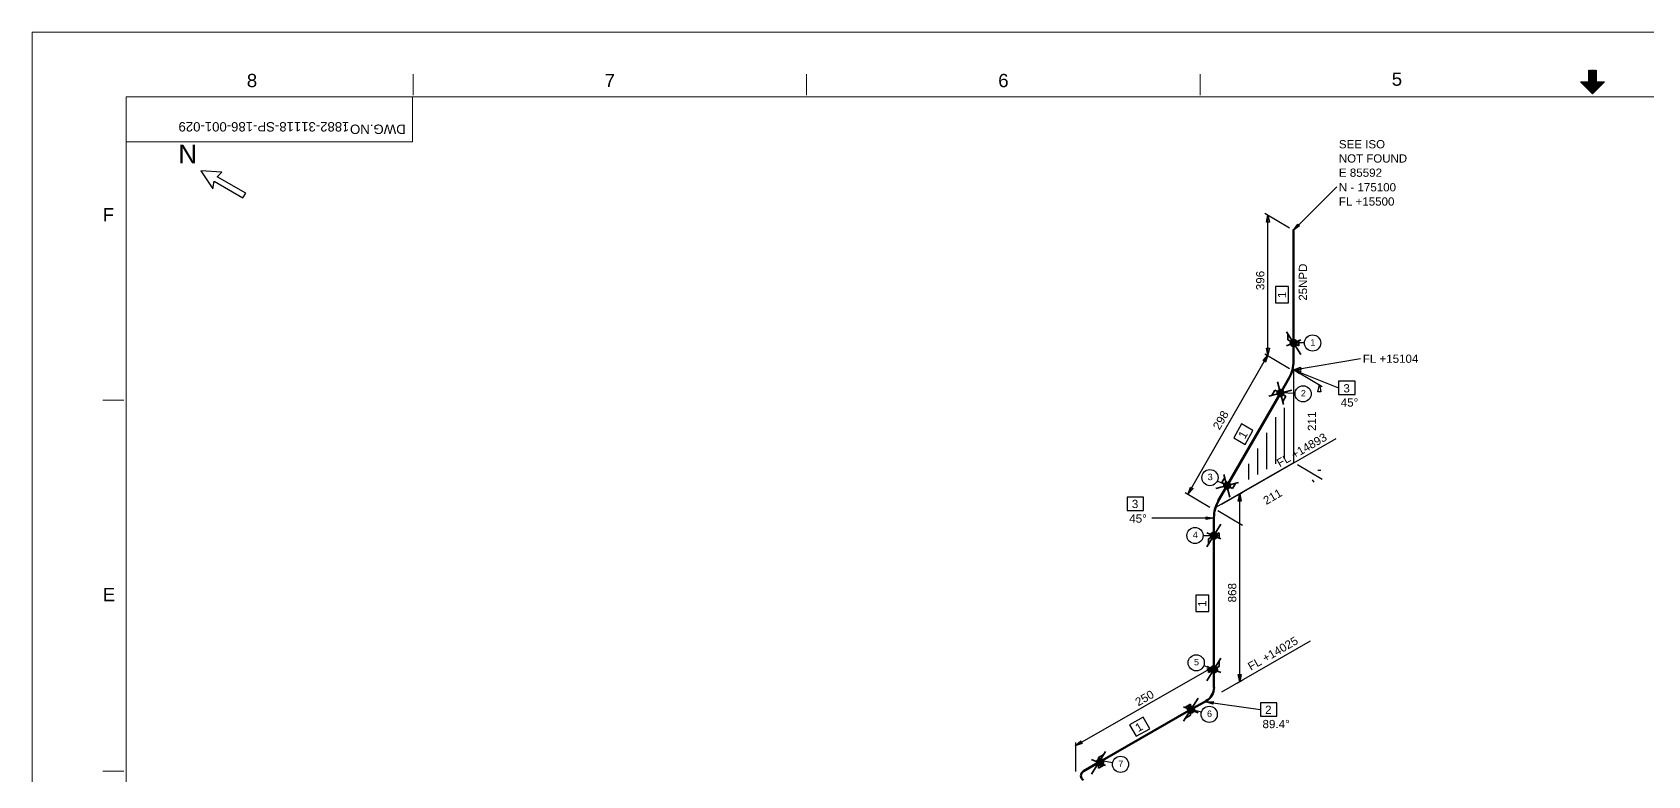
# Model space of a CAD drawing. Header units: inches. Extents: x 0 to 841, y 0 to 594.
# Drawn here: x 0 to 431.5, y 395.4 to 594 of the extents above; entities that cross this region are included whole.
import ezdxf
from ezdxf.enums import TextEntityAlignment as Align

# ---------------------------------------------------------------- set-up
doc = ezdxf.new("R2010")
doc.units = ezdxf.units.IN
doc.header["$MEASUREMENT"] = 0
for name, color, linetype in [('A1', 7, 'Continuous'), ('AD1', 7, 'Continuous'), ('AD2', 7, 'Continuous'), ('BG 0 -2', 7, 'Continuous'), ('DIM', 7, 'Continuous'), ('DIMLINES', 7, 'Continuous'), ('DIMTEXT', 7, 'Continuous'), ('DL', 7, 'Continuous'), ('ELBO', 7, 'Continuous'), ('ELEDIT', 7, 'Continuous'), ('FRAME', 7, 'Continuous'), ('ISOTEXT', 7, 'Continuous'), ('PIPE', 7, 'Continuous'), ('WDC', 7, 'Continuous'), ('WDT', 7, 'Continuous'), ('WELDS', 7, 'Continuous'), ('WL', 7, 'Continuous')]:
    doc.layers.add(name, color=color, linetype=linetype)
doc.styles.add('Arial', font='arial.ttf')

msp = doc.modelspace()

# ---------------------------------------------------------------- linework, layer by layer
at = {"layer": 'A1', "color": 4, "linetype": 'Continuous', "lineweight": 30}
msp.add_line((336.92, 503.8), (354.76, 506.84), dxfattribs=at)
at = {"layer": 'AD1', "color": 4, "linetype": 'Continuous', "lineweight": 30}
for p, q in [((330.04, 507.72), (329.64, 509.64)), ((330.44, 509.64), (330.04, 507.72)), ((308.76, 470.68), (309.4, 472.52)), ((310.04, 472.12), (308.76, 470.68)), ((322.52, 420.52), (322.12, 422.44)), ((322.92, 422.44), (322.52, 420.52)), ((278.6, 403.4), (280.04, 404.68)), ((280.44, 404.04), (278.6, 403.4))]:
    msp.add_line(p, q, dxfattribs=at)
at = {"layer": 'AD2', "color": 4, "linetype": 'Continuous', "lineweight": 30}
for p, q in [((329.64, 543.32), (330.04, 545.24)), ((330.04, 545.24), (330.44, 543.32)), ((328.76, 506.28), (330.04, 507.72)), ((330.04, 507.72), (329.4, 505.88)), ((343.4, 497.96), (343.8, 499.88)), ((343.8, 499.88), (344.2, 497.96)), ((322.12, 468.76), (322.52, 470.68)), ((322.52, 470.68), (322.92, 468.76)), ((313.8, 423.96), (315.64, 424.6)), ((315.64, 424.6), (314.2, 423.32))]:
    msp.add_line(p, q, dxfattribs=at)
at = {"layer": 'BG 0 -2', "color": 7, "linetype": 'Continuous', "lineweight": 9}
for p, q in [((0, 0), (0, 594)), ((0, 594), (841, 594)), ((101.7, 577.17), (101.7, 582.83)), ((206.83, 577.17), (206.83, 582.83)), ((311.95, 577.17), (311.95, 582.83)), ((415.69, 580.74), (415.69, 583.92)), ((415.69, 583.88), (417.82, 581.76)), ((415.69, 583.75), (417.82, 581.63)), ((415.69, 583.63), (417.82, 581.51)), ((415.69, 583.5), (417.82, 581.38)), ((415.69, 583.38), (417.82, 581.26)), ((415.69, 583.25), (417.82, 581.13)), ((415.69, 583.13), (417.82, 581.01)), ((415.69, 583), (417.82, 580.88)), ((415.69, 582.88), (417.82, 580.76)), ((415.69, 582.75), (418.83, 579.62)), ((415.69, 582.63), (418.76, 579.56)), ((415.78, 583.92), (417.82, 581.88)), ((415.91, 583.92), (417.82, 582.01)), ((416.03, 583.92), (417.82, 582.13)), ((416.16, 583.92), (417.82, 582.26)), ((416.28, 583.92), (417.82, 582.38)), ((416.41, 583.92), (417.82, 582.51)), ((416.53, 583.92), (417.82, 582.63)), ((416.66, 583.92), (417.82, 582.76)), ((416.76, 577.56), (416.76, 583.22)), ((416.78, 583.92), (417.82, 582.88)), ((416.91, 583.92), (417.82, 583.01)), ((417.03, 583.92), (417.82, 583.13)), ((417.16, 583.92), (417.82, 583.26)), ((417.28, 583.92), (417.82, 583.38)), ((417.41, 583.92), (417.82, 583.51)), ((417.53, 583.92), (417.82, 583.63)), ((417.66, 583.92), (417.82, 583.76)), ((417.78, 583.92), (417.82, 583.88)), ((417.82, 580.74), (417.82, 583.92)), ((413.57, 580.74), (415.69, 580.74)), ((416.76, 577.55), (413.57, 580.74)), ((413.59, 580.74), (416.76, 577.56)), ((413.71, 580.74), (416.83, 577.62)), ((413.84, 580.74), (416.89, 577.68)), ((413.96, 580.74), (416.95, 577.75)), ((414.09, 580.74), (417.01, 577.81)), ((414.21, 580.74), (417.08, 577.87)), ((414.34, 580.74), (417.14, 577.93)), ((414.46, 580.74), (417.2, 578)), ((414.59, 580.74), (417.26, 578.06)), ((414.71, 580.74), (417.33, 578.12)), ((414.84, 580.74), (417.39, 578.18)), ((414.96, 580.74), (417.45, 578.25)), ((415.09, 580.74), (417.51, 578.31)), ((415.21, 580.74), (417.58, 578.37)), ((415.34, 580.74), (417.64, 578.44)), ((415.46, 580.74), (417.7, 578.5)), ((415.59, 580.74), (417.76, 578.56)), ((415.69, 582.5), (418.7, 579.5)), ((415.69, 582.38), (418.64, 579.44)), ((415.69, 582.25), (418.58, 579.37)), ((415.69, 582.13), (418.51, 579.31)), ((415.69, 582), (418.45, 579.25)), ((415.69, 581.88), (418.39, 579.19)), ((415.69, 581.75), (418.33, 579.12)), ((415.69, 581.63), (418.26, 579.06)), ((415.69, 581.5), (418.2, 579)), ((415.69, 581.38), (418.14, 578.94)), ((415.69, 581.25), (418.08, 578.87)), ((415.69, 581.13), (418.01, 578.81)), ((415.69, 581), (417.95, 578.75)), ((415.69, 580.88), (417.89, 578.69)), ((415.69, 580.75), (417.83, 578.62)), ((419.94, 580.74), (416.76, 577.55)), ((417.82, 580.74), (419.94, 580.74)), ((417.84, 580.74), (418.89, 579.69)), ((417.96, 580.74), (418.95, 579.75)), ((418.09, 580.74), (419.01, 579.81)), ((418.21, 580.74), (419.08, 579.87)), ((418.34, 580.74), (419.14, 579.94)), ((418.46, 580.74), (419.2, 580)), ((418.59, 580.74), (419.26, 580.06)), ((418.71, 580.74), (419.33, 580.12)), ((418.84, 580.74), (419.39, 580.19)), ((418.96, 580.74), (419.45, 580.25)), ((419.09, 580.74), (419.51, 580.31)), ((419.21, 580.74), (419.58, 580.37)), ((419.34, 580.74), (419.64, 580.44)), ((419.46, 580.74), (419.7, 580.5)), ((419.59, 580.74), (419.76, 580.56)), ((419.71, 580.74), (419.83, 580.62)), ((419.84, 580.74), (419.89, 580.69)), ((815.93, 576.75), (25.11, 576.75)), ((25.11, 576.75), (25.11, 18.11)), ((101.53, 564.78), (101.53, 576.75)), ((101.53, 564.78), (25.11, 564.78)), ((24.49, 495.71), (18.83, 495.71)), ((24.49, 396.57), (18.83, 396.57))]:
    msp.add_line(p, q, dxfattribs=at)
at = {"layer": 'DIM', "color": 4, "linetype": 'Continuous', "lineweight": 30}
for p, q in [((329.24, 508.12), (335.8, 504.2)), ((323.64, 471.32), (348.26, 485.52))]:
    msp.add_line(p, q, dxfattribs=at)
at = {"layer": 'DIMLINES', "color": 7, "linetype": 'Continuous', "lineweight": 30}
for p, q in [((329.24, 545.64), (335.8, 541.72)), ((330.44, 543.32), (329.64, 543.32)), ((329.64, 509.64), (330.44, 509.64)), ((329.4, 505.88), (328.76, 506.28)), ((336.92, 503.8), (336.92, 479)), ((344.52, 499.32), (337.96, 503.24)), ((344.2, 497.96), (343.4, 497.96)), ((334.52, 480.04), (334.52, 493.72)), ((332.12, 478.68), (332.12, 491.16)), ((329.72, 477.32), (329.72, 487)), ((336.92, 479), (315.64, 466.76)), ((336.92, 479), (315.64, 466.76)), ((327.32, 475.88), (327.32, 482.84)), ((324.92, 474.52), (324.92, 478.68)), ((344.52, 474.52), (337.96, 478.44)), ((343.4, 477), (344.2, 477)), ((307.96, 471.08), (314.52, 467.16)), ((309.4, 472.52), (310.04, 472.12)), ((317.72, 467.96), (323.64, 471.32)), ((323.32, 471.08), (321.72, 470.2)), ((342.36, 473.8), (341.96, 474.44)), ((323.24, 462.28), (316.68, 466.2)), ((322.92, 468.76), (322.12, 468.76)), ((323.64, 421.16), (341.4, 431.4)), ((314.2, 423.32), (313.8, 423.96)), ((315.64, 425.56), (315.64, 423.64)), ((317.72, 417.8), (323.64, 421.16)), ((323.32, 420.92), (321.72, 420.04)), ((322.12, 422.44), (322.92, 422.44)), ((278.68, 404.28), (278.68, 396.52)), ((280.04, 404.68), (280.44, 404.04))]:
    msp.add_line(p, q, dxfattribs=at)
at = {"layer": 'DL', "color": 4, "linetype": 'Continuous', "lineweight": 30}
for p, q in [((330.04, 507.72), (330.04, 545.24)), ((308.76, 470.68), (330.04, 507.72)), ((322.52, 420.52), (322.52, 470.68)), ((278.6, 403.4), (315.64, 424.6))]:
    msp.add_line(p, q, dxfattribs=at)
at = {"layer": 'ELBO', "color": 3, "linetype": 'Continuous', "lineweight": 50}
for centre, radius, start, end in [((327.93, 506.18), 8.97, 330.018, 0), ((324.6, 464.36), 8.97, 150.018, 180), ((311.49, 418.98), 4.16, 299.982, 0), ((281.49, 395.4), 1.38, 119.981, 240.018)]:
    msp.add_arc(centre, radius, start, end, dxfattribs=at)
at = {"layer": 'FRAME', "color": 7, "linetype": 'Continuous', "lineweight": 30}
for p, q in [((45, 557), (48.2, 552.2)), ((50.6, 556.6), (45, 557)), ((48.2, 552.2), (48.6, 554.2)), ((48.6, 554.2), (56.2, 549.8)), ((49.4, 555.4), (50.6, 556.6)), ((57, 551), (49.4, 555.4)), ((56.2, 549.8), (57, 551))]:
    msp.add_line(p, q, dxfattribs=at)
at = {"layer": 'ISOTEXT', "color": 7, "linetype": 'Continuous', "lineweight": 30}
for p, q in [((336.92, 541.16), (348.44, 552.68)), ((336.92, 541.16), (338.04, 542.76)), ((338.52, 542.28), (336.92, 541.16)), ((338.04, 542.76), (338.52, 542.28)), ((335.56, 526.12), (332.04, 526.12)), ((332.04, 526.12), (332.04, 521.72)), ((335.56, 521.72), (335.56, 526.12)), ((332.04, 521.72), (335.56, 521.72)), ((336.92, 503.8), (338.76, 504.52)), ((336.92, 503.8), (348.92, 499)), ((336.92, 503.8), (338.84, 503.48)), ((338.52, 502.76), (336.92, 503.8)), ((338.84, 503.72), (336.92, 503.8)), ((338.84, 503.48), (338.52, 502.76)), ((338.76, 504.52), (338.84, 503.72)), ((353.32, 500.76), (348.92, 500.76)), ((348.92, 500.76), (348.92, 497.24)), ((353.32, 497.24), (353.32, 500.76)), ((348.92, 497.24), (353.32, 497.24)), ((323, 489.4), (320.92, 485.64)), ((326.04, 487.64), (323, 489.4)), ((323.96, 483.88), (326.04, 487.64)), ((320.92, 485.64), (323.96, 483.88)), ((296.84, 469.8), (292.44, 469.8)), ((292.44, 469.8), (292.44, 466.28)), ((292.44, 466.28), (296.84, 466.28)), ((296.84, 466.28), (296.84, 469.8)), ((315.48, 464.2), (299, 464.2)), ((313.56, 463.8), (313.56, 464.6)), ((313.56, 464.6), (315.48, 464.2)), ((315.48, 464.2), (313.56, 463.8)), ((314.28, 443.64), (310.76, 443.64)), ((310.76, 443.64), (310.76, 439.24)), ((314.28, 439.24), (314.28, 443.64)), ((310.76, 439.24), (314.28, 439.24)), ((313.48, 415.16), (315.4, 415.24)), ((313.48, 415.16), (328.04, 413.08)), ((315.32, 414.52), (313.48, 415.16)), ((315.4, 415.24), (315.32, 414.52)), ((332.44, 414.84), (328.04, 414.84)), ((328.04, 414.84), (328.04, 411.32)), ((332.44, 411.32), (332.44, 414.84)), ((296.76, 411), (293.08, 409)), ((298.52, 407.96), (296.76, 411)), ((328.04, 411.32), (332.44, 411.32)), ((293.08, 409), (294.84, 405.96)), ((294.84, 405.96), (298.52, 407.96))]:
    msp.add_line(p, q, dxfattribs=at)
at = {"layer": 'PIPE', "color": 3, "linetype": 'Continuous', "lineweight": 50}
for p, q in [((336.9, 511), (336.9, 541.3)), ((336.9, 506.2), (336.9, 511)), ((333.4, 497.6), (335.7, 501.7)), ((319.2, 472.9), (333.4, 497.6)), ((316.8, 468.8), (319.2, 472.9)), ((315.6, 459.6), (315.6, 464.4)), ((315.6, 423.8), (315.6, 459.6)), ((315.6, 419), (315.6, 423.8)), ((309.5, 413.1), (313.6, 415.4)), ((285.8, 399.5), (309.5, 413.1)), ((280.8, 396.6), (284.8, 398.9))]:
    msp.add_line(p, q, dxfattribs=at)
at = {"layer": 'PIPE', "color": 3, "linetype": 'Continuous', "lineweight": 35}
for p, q in [((335.4, 511.8), (335.4, 513.2)), ((338.3, 510.2), (335.4, 511.8)), ((338.3, 511.6), (338.3, 510.2)), ((331.1, 497), (331.9, 498.4)), ((331.9, 498.4), (334.8, 496.8)), ((334.8, 496.8), (334, 495.4)), ((317.7, 473.7), (318.5, 475.1)), ((320.6, 472.1), (317.7, 473.7)), ((321.4, 473.5), (320.6, 472.1)), ((317, 460.3), (314.2, 458.7)), ((314.2, 458.7), (314.2, 457.3)), ((317, 458.9), (317, 460.3)), ((314.2, 423), (317, 424.6)), ((314.2, 424.4), (314.2, 423)), ((317, 424.6), (317, 426)), ((308, 413.7), (309.4, 414.5)), ((309.4, 414.5), (309.4, 411.6)), ((309.4, 411.6), (308, 410.8)), ((284.8, 400.3), (286.2, 401.1)), ((284.8, 397.4), (284.8, 400.3)), ((286.2, 398.2), (284.8, 397.4))]:
    msp.add_line(p, q, dxfattribs=at)
at = {"layer": 'WDC', "color": 4, "linetype": 'Continuous', "lineweight": 30}
for centre in [(341.98, 511), (339.45, 497.42), (314.56, 475.04), (310.58, 459.56), (310.9, 425.56), (314.37, 411.79), (290.68, 398.43)]:
    msp.add_circle(centre, 2.16, dxfattribs=at)
at = {"layer": 'WELDS', "color": 7, "linetype": 'Continuous', "lineweight": 35}
for p, q in [((338.8, 507.9), (335, 514)), ((335, 510.2), (338.8, 511.8)), ((334.2, 494.6), (332.6, 500.6)), ((330.3, 496.8), (336.4, 498.4)), ((319.9, 469.8), (318.3, 475.9)), ((316.1, 472.1), (322.2, 473.7)), ((313.7, 456.5), (317.5, 462.6)), ((317.5, 458.7), (313.7, 460.3)), ((313.7, 420.7), (317.5, 426.8)), ((317.5, 423), (313.7, 424.6)), ((307.5, 410), (311.4, 416.1)), ((307.5, 413.8), (311.4, 412.2)), ((282.9, 395.8), (286.7, 401.9)), ((282.9, 399.7), (286.7, 398.1))]:
    msp.add_line(p, q, dxfattribs=at)
at = {"layer": 'WELDS', "color": 6, "linetype": 'Continuous', "lineweight": 35}
for centre in [(336.92, 511), (333.4, 497.64), (319.16, 472.92), (315.64, 459.56), (315.64, 423.8), (309.48, 413.08), (285.24, 399.08)]:
    msp.add_circle(centre, 0.92, dxfattribs=at)
at = {"layer": 'WELDS', "color": 6}
for centre, radius in [((336.92, 511), 0.72), ((336.92, 511), 0.52), ((336.92, 511), 0.52), ((336.92, 511), 0.32), ((336.92, 511), 0.32), ((336.92, 511), 0.32), ((336.92, 511), 0.32), ((336.92, 511), 0.12), ((336.92, 511), 0.12), ((336.92, 511), 0.12), ((336.92, 511), 0.12), ((333.4, 497.64), 0.72), ((333.4, 497.64), 0.52), ((333.4, 497.64), 0.52), ((333.4, 497.64), 0.32), ((333.4, 497.64), 0.32), ((333.4, 497.64), 0.32), ((333.4, 497.64), 0.32), ((333.4, 497.64), 0.12), ((333.4, 497.64), 0.12), ((333.4, 497.64), 0.12), ((333.4, 497.64), 0.12), ((319.16, 472.92), 0.72), ((319.16, 472.92), 0.52), ((319.16, 472.92), 0.52), ((319.16, 472.92), 0.32), ((319.16, 472.92), 0.32), ((319.16, 472.92), 0.32), ((319.16, 472.92), 0.32), ((319.16, 472.92), 0.12), ((319.16, 472.92), 0.12), ((319.16, 472.92), 0.12), ((319.16, 472.92), 0.12), ((315.64, 459.56), 0.72), ((315.64, 459.56), 0.52), ((315.64, 459.56), 0.52), ((315.64, 459.56), 0.32), ((315.64, 459.56), 0.32), ((315.64, 459.56), 0.32), ((315.64, 459.56), 0.32), ((315.64, 459.56), 0.12), ((315.64, 459.56), 0.12), ((315.64, 459.56), 0.12), ((315.64, 459.56), 0.12), ((315.64, 423.8), 0.72), ((315.64, 423.8), 0.52), ((315.64, 423.8), 0.52), ((315.64, 423.8), 0.32), ((315.64, 423.8), 0.32), ((315.64, 423.8), 0.32), ((315.64, 423.8), 0.32), ((315.64, 423.8), 0.12), ((315.64, 423.8), 0.12), ((315.64, 423.8), 0.12), ((315.64, 423.8), 0.12), ((309.48, 413.08), 0.72), ((309.48, 413.08), 0.52), ((309.48, 413.08), 0.52), ((309.48, 413.08), 0.32), ((309.48, 413.08), 0.32), ((309.48, 413.08), 0.32), ((309.48, 413.08), 0.32), ((309.48, 413.08), 0.12), ((309.48, 413.08), 0.12), ((309.48, 413.08), 0.12), ((309.48, 413.08), 0.12), ((285.24, 399.08), 0.72), ((285.24, 399.08), 0.52), ((285.24, 399.08), 0.52), ((285.24, 399.08), 0.32), ((285.24, 399.08), 0.32), ((285.24, 399.08), 0.32), ((285.24, 399.08), 0.32), ((285.24, 399.08), 0.12), ((285.24, 399.08), 0.12), ((285.24, 399.08), 0.12), ((285.24, 399.08), 0.12)]:
    msp.add_circle(centre, radius, dxfattribs=at)
at = {"layer": 'WL', "color": 7}
for p, q in [((339.82, 511), (336.92, 511)), ((337.3, 497.5), (333.4, 497.64)), ((316.52, 474.13), (319.16, 472.92)), ((312.74, 459.56), (315.64, 459.56)), ((312.92, 424.81), (315.64, 423.8)), ((312.28, 412.34), (309.48, 413.08)), ((288.57, 398.84), (285.72, 399.4))]:
    msp.add_line(p, q, dxfattribs=at)

# ---------------------------------------------------------------- texts
at = {"layer": 'BG 0 -2', "color": 7, "style": 'Arial', "width": 1.008516}
for s, p in [('8', (58.68, 581.12)), ('7', (154.26, 581.12)), ('6', (259.39, 581.12)), ('5', (364.51, 581.46))]:
    msp.add_text(s, height=3.54, dxfattribs=at).set_placement(p, align=Align.MIDDLE)
at = {"layer": 'BG 0 -2', "color": 4, "style": 'Arial', "width": 1.010263}
msp.add_text('DWG.NO : ', height=2.5, rotation=180, dxfattribs=at).set_placement((99.75, 568.1), align=Align.MIDDLE_LEFT)
at = {"layer": 'BG 0 -2', "color": 7, "style": 'Arial'}
for s, width, p in [('F', 0.993934, (18.84, 543.5)), ('E', 1.004063, (18.84, 442.02))]:
    msp.add_text(s, height=3.54, dxfattribs=dict(at, width=width)).set_placement(p)
at = {"layer": 'DIMTEXT', "color": 2, "style": 'Arial', "width": 1.008516}
for s, rotation, p in [('396', 90, (329.1, 525.1)), ('298', 60, (317.1, 487.6)), ('211', 90, (342.9, 487.5)), ('211', 30, (329.6, 467.7)), ('868', 90, (321.6, 441.7)), ('250', 30, (295.4, 413.9))]:
    msp.add_text(s, height=2.2, rotation=rotation, dxfattribs=at).set_placement(p)
at = {"layer": 'ELEDIT', "color": 4, "style": 'Arial', "width": 1.004042}
msp.add_text('FL +15104', height=2.2, dxfattribs=at).set_placement((355.4, 505.7))
msp.add_text('FL +14893', height=2.2, rotation=29.9667, dxfattribs=at).set_placement((333.2, 477.76))
at = {"layer": 'FRAME', "color": 7, "style": 'Arial', "width": 1.004634}
msp.add_text('1882-31118-SP-186-001-029', height=2.5, rotation=180, dxfattribs=at).set_placement((84.7, 570))
at = {"layer": 'FRAME', "color": 7, "style": 'Arial', "width": 0.992063}
msp.add_text('N', height=5, dxfattribs=at).set_placement((39, 559))
at = {"layer": 'ISOTEXT', "color": 2, "style": 'Arial'}
for s, width, p in [('SEE ISO', 1.004063, (349, 563)), ('NOT FOUND', 0.998145, (349, 559.2)), ('E 85592', 1.007719, (349, 555.4)), ('N - 175100', 1.004313, (349, 551.5)), ('FL +15500', 1.004042, (349, 547.7)), ('45°', 1.009685, (349.5, 494)), ('3', 1.008516, (350.2, 497.8)), ('3', 1.008516, (293.7, 466.9)), ('45°', 1.009685, (293, 463)), ('89.4°', 1.009269, (328.6, 408.1)), ('2', 1.008516, (329.3, 411.9))]:
    msp.add_text(s, height=2.2, dxfattribs=dict(at, width=width)).set_placement(p)
for s, rotation, width, p in [('25NPD', 90, 1.000222, (340.5, 522.3)), ('1', 90, 1.008516, (334.9, 523)), ('1', 60, 1.008516, (323.9, 485.2)), ('1', 90, 1.008516, (313.6, 440.5)), ('FL +14025', 30, 1.004042, (325.5, 423.4)), ('1', 30, 1.008516, (295.4, 407))]:
    msp.add_text(s, height=2.2, rotation=rotation, dxfattribs=dict(at, width=width)).set_placement(p)
at = {"layer": 'WDT', "color": 2, "style": 'Arial', "width": 1.008516}
for s, p in [('1', (341.38, 510.32)), ('2', (338.86, 496.74)), ('3', (313.97, 474.36)), ('4', (309.98, 458.88)), ('5', (310.3, 424.88)), ('6', (313.78, 411.11)), ('7', (290.09, 397.75))]:
    msp.add_text(s, height=1.7, dxfattribs=at).set_placement(p)

doc.saveas('drawing.dxf')
